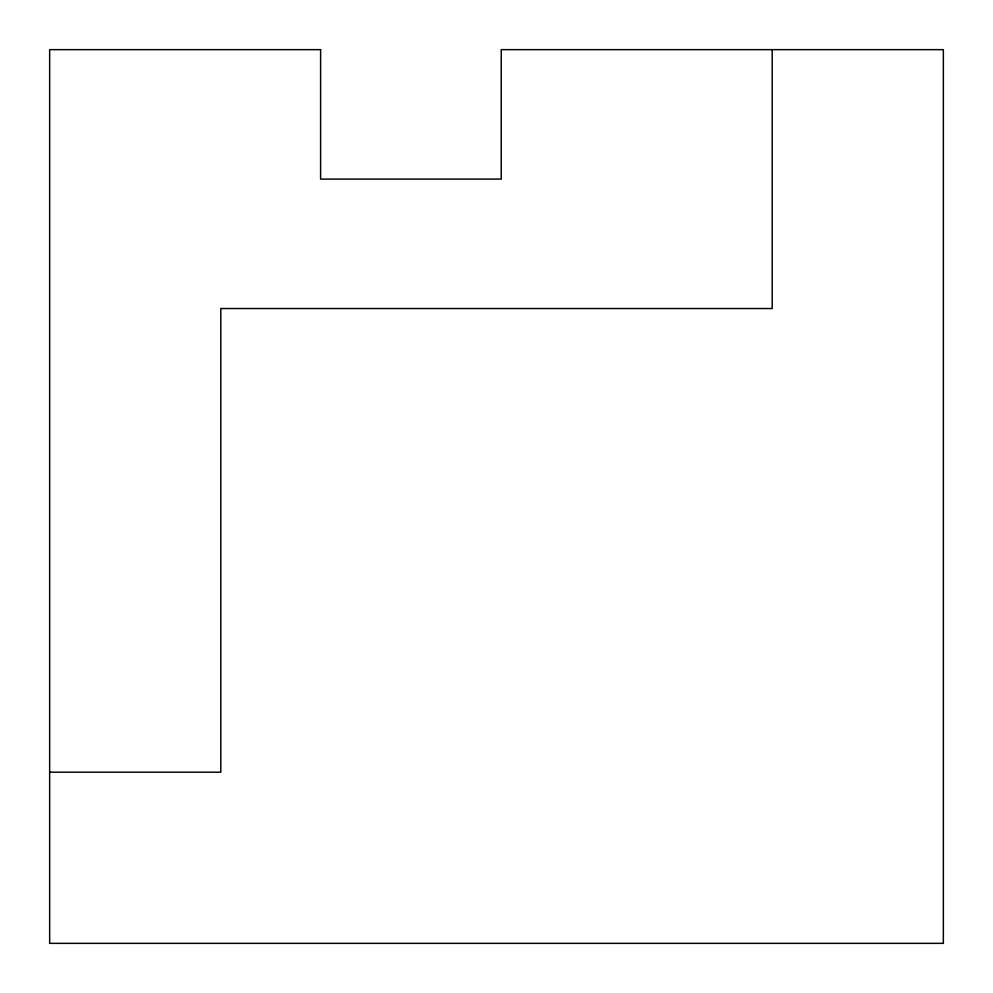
<?xml version="1.0" encoding="UTF-8"?>
<svg xmlns="http://www.w3.org/2000/svg" width="993" height="993" viewBox="0 0 993 993"><rect width="100%" height="100%" fill="white"/><g stroke="black" fill="none" stroke-linecap="round" stroke-linejoin="round"><path stroke-width="1.49" d="M49.65 772.194L220.806 772.194L220.806 308.538L772.194 308.538L772.194 49.65M320.602 49.65L49.65 49.65L49.65 943.35L943.35 943.35L943.35 49.65L501.242 49.65L501.242 179.088L320.602 179.088L320.602 49.65"/></g></svg>
